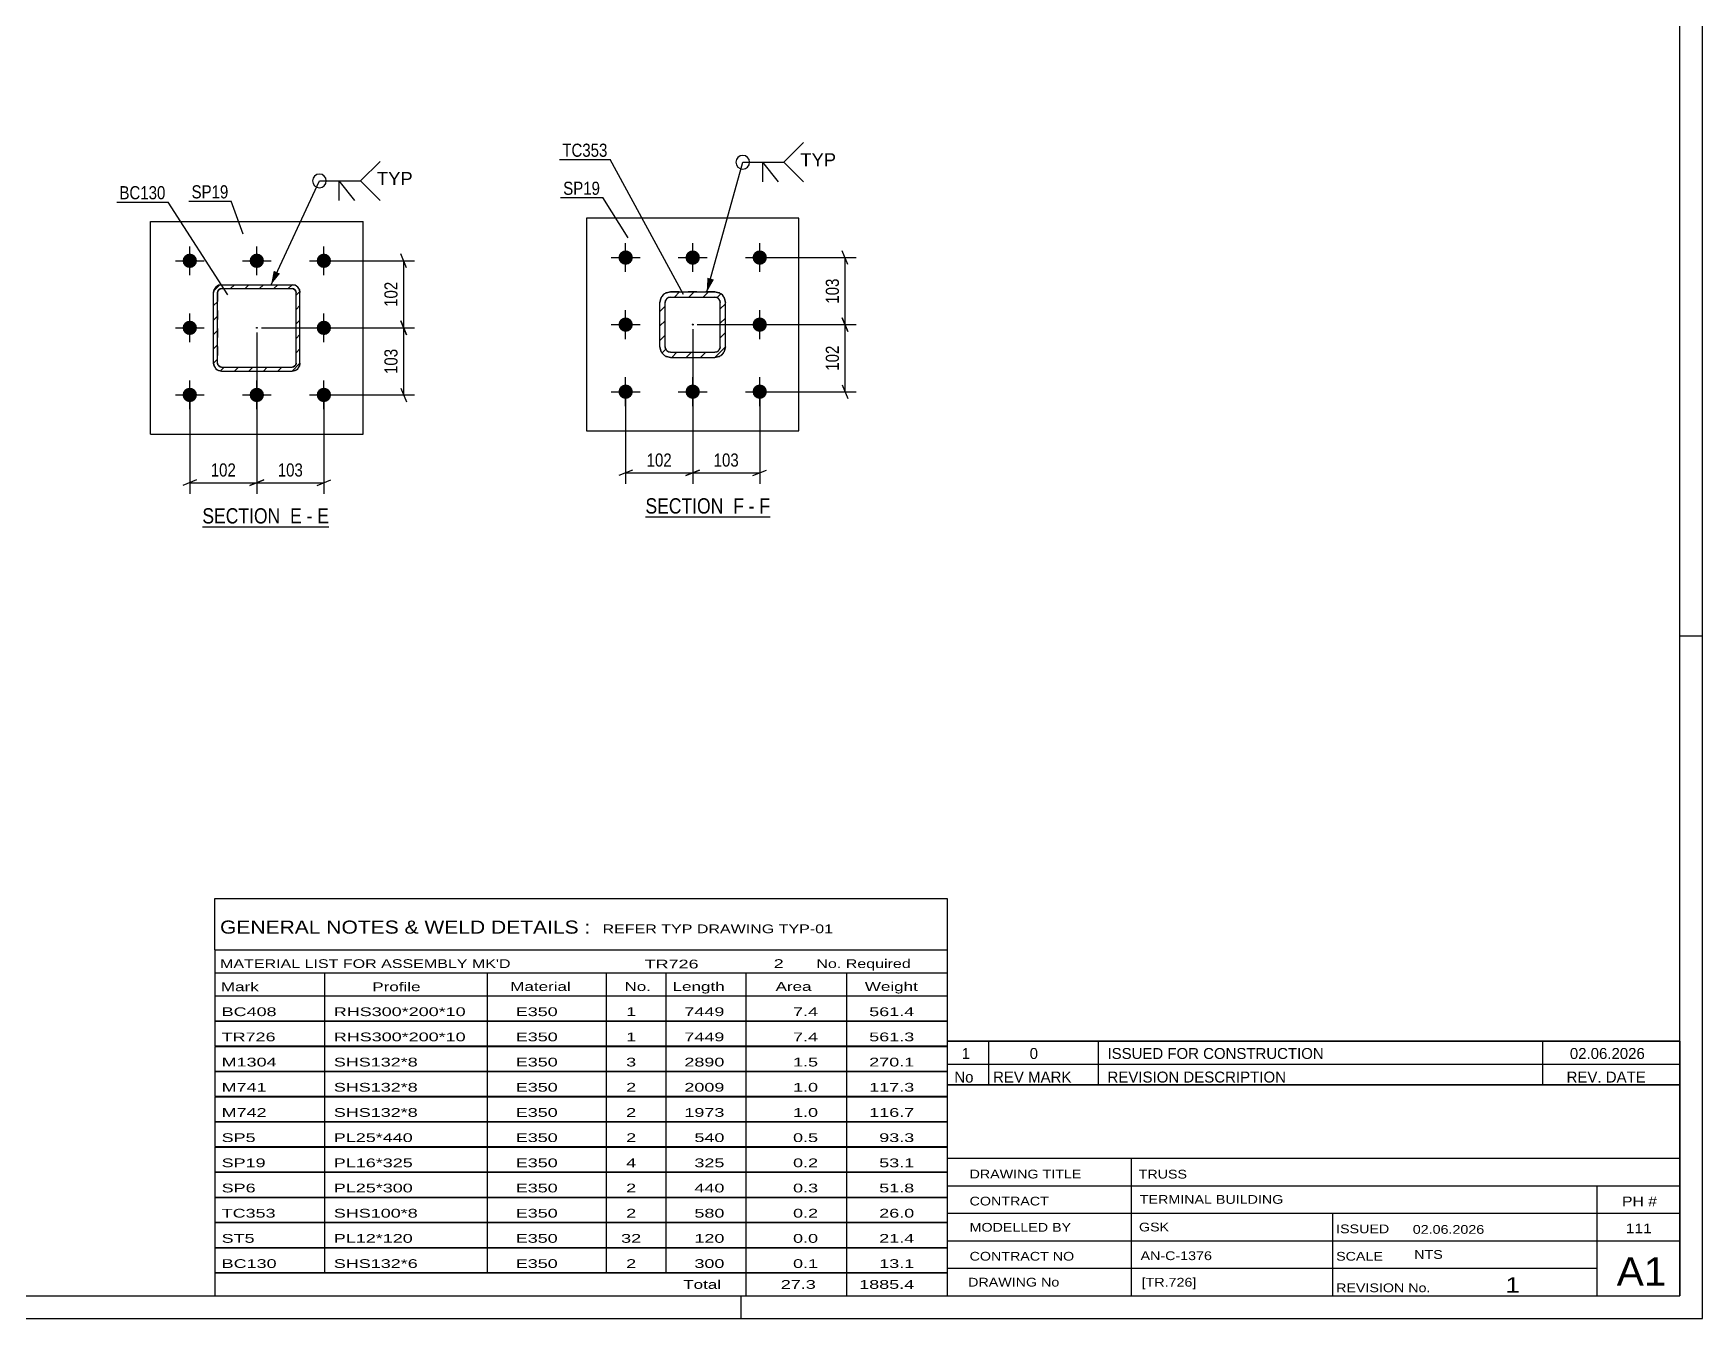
# Model space of a CAD drawing. Header units: millimetres. Extents: x 0 to 841, y 0 to 594.
# Drawn here: x 476.4 to 841, y 0 to 280.7 of the extents above; entities that cross this region are included whole.
import ezdxf

# ---------------------------------------------------------------- set-up
doc = ezdxf.new("R2010")
doc.units = ezdxf.units.MM
doc.linetypes.add('DXK_LINE_DOT2', pattern=[3.9198, 1.9599, -1.9599])
doc.linetypes.add('DXK_LINE_DOT3', pattern=[5.9187, 2.979, -0.9799, 0.9799, -0.9799])
doc.styles.add('Arial', font='ARIAL.TTF', dxfattribs={"height": 0.2})
doc.styles.add('Arial Narrow', font='ARIALN.TTF', dxfattribs={"height": 0.2})

# ---------------------------------------------------------------- blocks, each defined once
blk = doc.blocks.new('Unknown-570387635-1132')
at = {"color": 5, "linetype": 'Continuous'}
for p, q in [((841, 0), (841, 594)), ((836, 5), (836, 589)), ((841, 149), (836, 149)), ((5, 5), (836, 5)), ((631, 0), (631, 5)), ((0, 0), (841, 0))]:
    blk.add_line(p, q, dxfattribs=at)
blk = doc.blocks.new('Unknown-570387635-15 - 4952')
at = {"color": 6, "linetype": 'Continuous'}
blk.add_line((513.29, 172.88), (540.94, 172.88), dxfattribs=at)
at = {"color": 0, "linetype": 'Continuous'}
blk.add_wipeout([(531.4, 173.63), (531.4, 177.13), (513.29, 177.13), (513.29, 173.63)], dxfattribs=at)
at = {"color": 7, "linetype": 'Continuous', "style": 'Arial Narrow'}
blk.add_text('SECTION ', height=3.34, dxfattribs=at).set_placement((513.29, 173.63))
at = {"color": 0, "linetype": 'Continuous'}
blk.add_wipeout([(535.01, 173.63), (535.01, 177.13), (532.45, 177.13), (532.45, 173.63)], dxfattribs=at)
blk.add_wipeout([(537.33, 173.63), (537.33, 177.13), (536.06, 177.13), (536.06, 173.63)], dxfattribs=at)
at = {"color": 7, "linetype": 'Continuous', "style": 'Arial Narrow'}
blk.add_text('E', height=3.34, dxfattribs=at).set_placement((532.45, 173.63))
at = {"color": 0, "linetype": 'Continuous'}
blk.add_wipeout([(540.94, 173.63), (540.94, 177.13), (538.38, 177.13), (538.38, 173.63)], dxfattribs=at)
at = {"color": 7, "linetype": 'Continuous', "style": 'Arial Narrow'}
for s, p in [('-', (536.06, 173.63)), ('E', (538.38, 173.63))]:
    blk.add_text(s, height=3.34, dxfattribs=at).set_placement(p)
blk = doc.blocks.new('Unknown-570387635-16 - 9641')
at = {"color": 6, "linetype": 'Continuous'}
blk.add_line((610.08, 175.05), (637.3, 175.05), dxfattribs=at)
at = {"color": 0, "linetype": 'Continuous'}
blk.add_wipeout([(628.19, 175.8), (628.19, 179.3), (610.08, 179.3), (610.08, 175.8)], dxfattribs=at)
at = {"color": 7, "linetype": 'Continuous', "style": 'Arial Narrow'}
blk.add_text('SECTION ', height=3.34, dxfattribs=at).set_placement((610.08, 175.8))
at = {"color": 0, "linetype": 'Continuous'}
blk.add_wipeout([(631.58, 175.8), (631.58, 179.3), (629.24, 179.3), (629.24, 175.8)], dxfattribs=at)
blk.add_wipeout([(633.91, 175.8), (633.91, 179.3), (632.63, 179.3), (632.63, 175.8)], dxfattribs=at)
at = {"color": 7, "linetype": 'Continuous', "style": 'Arial Narrow'}
blk.add_text('F', height=3.34, dxfattribs=at).set_placement((629.24, 175.8))
at = {"color": 0, "linetype": 'Continuous'}
blk.add_wipeout([(637.3, 175.8), (637.3, 179.3), (634.96, 179.3), (634.96, 175.8)], dxfattribs=at)
at = {"color": 7, "linetype": 'Continuous', "style": 'Arial Narrow'}
for s, p in [('F', (634.96, 175.8)), ('-', (632.63, 175.8))]:
    blk.add_text(s, height=3.34, dxfattribs=at).set_placement(p)
blk = doc.blocks.new('Part-570387635-4962 - 4952')
at = {"linetype": 'Continuous'}
h = blk.add_hatch(dxfattribs=at)
h.set_pattern_fill('', scale=0.7, style=0, pattern_type=0)
h.set_pattern_definition([(45, (532.8964, 206.9186), (-1.57154, 1.57154), [])])
h.paths.add_polyline_path([(517.47, 206.92), (532.9, 206.92), (533.55, 207.05), (534.11, 207.42), (534.48, 207.98), (534.61, 208.63), (534.61, 224.06), (534.48, 224.72), (534.11, 225.27), (533.55, 225.65), (532.9, 225.78), (517.47, 225.78), (516.81, 225.65), (516.26, 225.27), (515.88, 224.72), (515.75, 224.06), (515.75, 208.63), (515.88, 207.98), (516.26, 207.42), (516.81, 207.05)])
h.paths.add_polyline_path([(516.68, 208.3), (516.61, 208.63), (516.61, 224.06), (516.68, 224.39), (516.86, 224.67), (517.14, 224.85), (517.47, 224.92), (532.9, 224.92), (533.22, 224.85), (533.5, 224.67), (533.69, 224.39), (533.75, 224.06), (533.75, 208.63), (533.69, 208.3), (533.5, 208.03), (533.22, 207.84), (532.9, 207.78), (517.47, 207.78), (517.14, 207.84), (516.86, 208.03)])
blk.add_hatch(color=30, dxfattribs=at).paths.add_polyline_path([(525.18, 216.25, -1), (525.18, 216.45, -1)])
at = {"color": 7, "linetype": 'DXK_LINE_DOT2'}
for p, q in [((515.75, 224.06), (515.88, 224.72)), ((515.75, 208.63), (515.75, 224.06)), ((516.68, 224.39), (516.61, 224.06)), ((516.61, 224.06), (516.61, 208.63)), ((516.86, 224.67), (516.68, 224.39)), ((516.81, 225.65), (517.47, 225.78)), ((517.14, 224.85), (516.86, 224.67)), ((517.47, 224.92), (517.14, 224.85)), ((517.47, 225.78), (532.9, 225.78)), ((517.47, 224.92), (532.9, 224.92)), ((532.9, 225.78), (533.55, 225.65)), ((533.22, 224.85), (532.9, 224.92)), ((533.5, 224.67), (533.22, 224.85)), ((533.69, 224.39), (533.5, 224.67)), ((533.75, 224.06), (533.69, 224.39)), ((533.75, 208.63), (533.75, 224.06)), ((534.48, 224.72), (534.61, 224.06)), ((534.61, 208.63), (534.61, 224.06)), ((515.88, 207.98), (515.75, 208.63)), ((516.61, 208.63), (516.68, 208.3)), ((516.68, 208.3), (516.86, 208.03)), ((516.86, 208.03), (517.14, 207.84)), ((517.14, 207.84), (517.47, 207.78)), ((532.9, 207.78), (533.22, 207.84)), ((533.22, 207.84), (533.5, 208.03)), ((533.5, 208.03), (533.69, 208.3)), ((533.69, 208.3), (533.75, 208.63)), ((534.61, 208.63), (534.48, 207.98)), ((517.47, 206.92), (516.81, 207.05)), ((517.47, 207.78), (532.9, 207.78)), ((517.47, 206.92), (532.9, 206.92)), ((533.55, 207.05), (532.9, 206.92))]:
    blk.add_line(p, q, dxfattribs=at)
at = {"color": 2, "linetype": 'Continuous'}
for p, q in [((515.88, 224.72), (515.75, 224.06)), ((515.75, 208.63), (515.75, 224.06)), ((516.61, 224.06), (516.68, 224.39)), ((516.61, 208.63), (516.61, 224.06)), ((516.68, 224.39), (516.86, 224.67)), ((517.47, 225.78), (516.81, 225.65)), ((516.86, 224.67), (517.14, 224.85)), ((517.14, 224.85), (517.47, 224.92)), ((517.47, 225.78), (532.9, 225.78)), ((517.47, 224.92), (532.9, 224.92)), ((533.55, 225.65), (532.9, 225.78)), ((532.9, 224.92), (533.22, 224.85)), ((533.22, 224.85), (533.5, 224.67)), ((533.5, 224.67), (533.69, 224.39)), ((533.69, 224.39), (533.75, 224.06)), ((533.75, 208.63), (533.75, 224.06)), ((534.61, 224.06), (534.48, 224.72)), ((534.61, 208.63), (534.61, 224.06)), ((515.75, 208.63), (515.88, 207.98)), ((516.68, 208.3), (516.61, 208.63)), ((516.86, 208.03), (516.68, 208.3)), ((517.14, 207.84), (516.86, 208.03)), ((517.47, 207.78), (517.14, 207.84)), ((533.22, 207.84), (532.9, 207.78)), ((533.5, 208.03), (533.22, 207.84)), ((533.69, 208.3), (533.5, 208.03)), ((533.75, 208.63), (533.69, 208.3)), ((534.48, 207.98), (534.61, 208.63)), ((516.81, 207.05), (517.47, 206.92)), ((517.47, 207.78), (532.9, 207.78)), ((517.47, 206.92), (532.9, 206.92)), ((532.9, 206.92), (533.55, 207.05))]:
    blk.add_line(p, q, dxfattribs=at)
at = {"color": 30, "linetype": 'DXK_LINE_DOT3'}
blk.add_line((525.18, 216.35), (525.18, 216.35), dxfattribs=at)
at = {"color": 30, "linetype": 'Continuous'}
blk.add_circle((525.18, 216.35), 0.1, dxfattribs=at)
at = {"color": 7, "linetype": 'DXK_LINE_DOT2'}
for centre, start, end in [((517.47, 224.06), 112.4999, 157.4999), ((532.9, 224.06), 22.4999, 67.4999), ((517.47, 208.63), 202.4999, 247.4999), ((532.9, 208.63), 292.4999, 337.4999)]:
    blk.add_arc(centre, 1.71, start, end, dxfattribs=at)
at = {"color": 2, "linetype": 'Continuous'}
for centre, start, end in [((517.47, 224.06), 112.4999, 157.4999), ((532.9, 224.06), 22.4999, 67.4999), ((517.47, 208.63), 202.4999, 247.4999), ((532.9, 208.63), 292.4999, 337.4999)]:
    blk.add_arc(centre, 1.71, start, end, dxfattribs=at)
blk = doc.blocks.new('Part-570387635-4995 - 4952')
at = {"color": 2, "linetype": 'Continuous'}
for p, q in [((501.97, 193.13), (501.97, 239.56)), ((501.97, 239.56), (548.4, 239.56)), ((548.4, 193.13), (548.4, 239.56)), ((501.97, 193.13), (548.4, 193.13))]:
    blk.add_line(p, q, dxfattribs=at)
blk = doc.blocks.new('Bolt-570387635-5016 - 4952')
at = {"linetype": 'Continuous'}
for points in [[(510.54, 232.56, -1), (510.54, 229.42, -1)], [(525.18, 232.56, -1), (525.18, 229.42, -1)], [(539.83, 232.56, -1), (539.83, 229.42, -1)], [(510.54, 217.92, -1), (510.54, 214.78, -1)], [(539.83, 217.92, -1), (539.83, 214.78, -1)], [(510.54, 203.28, -1), (510.54, 200.13, -1)], [(525.18, 203.28, -1), (525.18, 200.13, -1)], [(539.83, 203.28, -1), (539.83, 200.13, -1)]]:
    blk.add_hatch(color=1, dxfattribs=at).paths.add_polyline_path(points)
at = {"color": 1, "linetype": 'Continuous'}
for p, q in [((510.54, 227.85), (510.54, 234.13)), ((525.18, 227.85), (525.18, 234.13)), ((539.83, 227.85), (539.83, 234.13)), ((507.4, 230.99), (513.68, 230.99)), ((522.04, 230.99), (528.33, 230.99)), ((536.68, 230.99), (542.97, 230.99)), ((510.54, 213.2), (510.54, 219.49)), ((539.83, 213.2), (539.83, 219.49)), ((507.4, 216.35), (513.68, 216.35)), ((536.68, 216.35), (542.97, 216.35)), ((510.54, 198.56), (510.54, 204.85)), ((525.18, 198.56), (525.18, 204.85)), ((539.83, 198.56), (539.83, 204.85)), ((507.4, 201.7), (513.68, 201.7)), ((522.04, 201.7), (528.33, 201.7)), ((536.68, 201.7), (542.97, 201.7))]:
    blk.add_line(p, q, dxfattribs=at)
blk = doc.blocks.new('Part-570387635-9676 - 9641')
at = {"linetype": 'Continuous'}
h = blk.add_hatch(dxfattribs=at)
h.set_pattern_fill('', scale=0.7, style=0, pattern_type=0)
h.set_pattern_definition([(45, (625.2525, 209.9094), (-1.57154, 1.57154), [])])
h.paths.add_polyline_path([(615.54, 209.91), (625.25, 209.91), (626.13, 210.08), (626.87, 210.58), (627.36, 211.32), (627.54, 212.2), (627.54, 221.91), (627.36, 222.78), (626.87, 223.53), (626.13, 224.02), (625.25, 224.2), (615.54, 224.2), (614.66, 224.02), (613.92, 223.53), (613.43, 222.78), (613.25, 221.91), (613.25, 212.2), (613.43, 211.32), (613.92, 210.58), (614.66, 210.08)])
h.paths.add_polyline_path([(614.48, 211.76), (614.4, 212.2), (614.4, 221.91), (614.48, 222.35), (614.73, 222.72), (615.1, 222.97), (615.54, 223.05), (625.25, 223.05), (625.69, 222.97), (626.06, 222.72), (626.31, 222.35), (626.4, 221.91), (626.4, 212.2), (626.31, 211.76), (626.06, 211.39), (625.69, 211.14), (625.25, 211.05), (615.54, 211.05), (615.1, 211.14), (614.73, 211.39)])
blk.add_hatch(color=246, dxfattribs=at).paths.add_polyline_path([(620.4, 216.95, -1), (620.4, 217.15, -1)])
at = {"color": 7, "linetype": 'DXK_LINE_DOT2'}
for p, q in [((613.25, 221.91), (613.43, 222.78)), ((614.66, 224.02), (615.54, 224.2)), ((615.54, 223.05), (615.1, 222.97)), ((625.25, 224.2), (615.54, 224.2)), ((615.54, 223.05), (625.25, 223.05)), ((625.25, 224.2), (626.13, 224.02)), ((625.69, 222.97), (625.25, 223.05)), ((627.36, 222.78), (627.54, 221.91)), ((613.25, 212.2), (613.25, 221.91)), ((614.48, 222.35), (614.4, 221.91)), ((614.4, 212.2), (614.4, 221.91)), ((626.4, 221.91), (626.31, 222.35)), ((626.4, 212.2), (626.4, 221.91)), ((627.54, 212.2), (627.54, 221.91)), ((613.43, 211.32), (613.25, 212.2)), ((614.4, 212.2), (614.48, 211.76)), ((626.31, 211.76), (626.4, 212.2)), ((627.54, 212.2), (627.36, 211.32)), ((615.54, 209.91), (614.66, 210.08)), ((615.1, 211.14), (615.54, 211.05)), ((615.54, 211.05), (625.25, 211.05)), ((615.54, 209.91), (625.25, 209.91)), ((625.25, 211.05), (625.69, 211.14)), ((626.13, 210.08), (625.25, 209.91))]:
    blk.add_line(p, q, dxfattribs=at)
at = {"color": 2, "linetype": 'Continuous'}
for p, q in [((613.43, 222.78), (613.25, 221.91)), ((615.54, 224.2), (614.66, 224.02)), ((615.1, 222.97), (615.54, 223.05)), ((615.54, 224.2), (615.54, 224.2)), ((615.54, 224.2), (625.25, 224.2)), ((615.54, 223.05), (615.54, 223.05)), ((615.54, 223.05), (625.25, 223.05)), ((625.25, 224.2), (625.25, 224.2)), ((626.13, 224.02), (625.25, 224.2)), ((625.25, 223.05), (625.25, 223.05)), ((625.25, 223.05), (625.69, 222.97)), ((627.54, 221.91), (627.36, 222.78)), ((613.25, 221.91), (613.25, 221.91)), ((613.25, 212.2), (613.25, 221.91)), ((614.4, 221.91), (614.48, 222.35)), ((614.4, 221.91), (614.4, 221.91)), ((614.4, 212.2), (614.4, 221.91)), ((626.31, 222.35), (626.4, 221.91)), ((626.4, 221.91), (626.4, 221.91)), ((626.4, 212.2), (626.4, 221.91)), ((627.54, 221.91), (627.54, 221.91)), ((627.54, 212.2), (627.54, 221.91)), ((613.25, 212.2), (613.25, 212.2)), ((613.25, 212.2), (613.43, 211.32)), ((614.4, 212.2), (614.4, 212.2)), ((614.48, 211.76), (614.4, 212.2)), ((626.4, 212.2), (626.31, 211.76)), ((626.4, 212.2), (626.4, 212.2)), ((627.36, 211.32), (627.54, 212.2)), ((627.54, 212.2), (627.54, 212.2)), ((614.66, 210.08), (615.54, 209.91)), ((615.54, 211.05), (615.1, 211.14)), ((615.54, 211.05), (615.54, 211.05)), ((615.54, 211.05), (625.25, 211.05)), ((615.54, 209.91), (615.54, 209.91)), ((615.54, 209.91), (625.25, 209.91)), ((625.69, 211.14), (625.25, 211.05)), ((625.25, 211.05), (625.25, 211.05)), ((625.25, 209.91), (626.13, 210.08)), ((625.25, 209.91), (625.25, 209.91))]:
    blk.add_line(p, q, dxfattribs=at)
at = {"color": 7, "linetype": 'DXK_LINE_DOT3'}
blk.add_line((620.4, 217.05), (620.4, 217.05), dxfattribs=at)
at = {"color": 246, "linetype": 'DXK_LINE_DOT2'}
blk.add_line((620.4, 217.05), (620.4, 217.05), dxfattribs=at)
at = {"color": 246, "linetype": 'Continuous'}
blk.add_circle((620.4, 217.05), 0.1, dxfattribs=at)
at = {"color": 7, "linetype": 'DXK_LINE_DOT2'}
for centre, radius, start, end in [((615.54, 221.91), 2.29, 112.4999, 157.4999), ((615.54, 221.91), 1.14, 112.4999, 157.4999), ((625.25, 221.91), 1.14, 22.4999, 67.4999), ((625.25, 221.91), 2.29, 22.4999, 67.4999), ((615.54, 212.2), 1.14, 202.4999, 247.4999), ((625.25, 212.2), 1.14, 292.4999, 337.4999), ((615.54, 212.2), 2.29, 202.4999, 247.4999), ((625.25, 212.2), 2.29, 292.4999, 337.4999)]:
    blk.add_arc(centre, radius, start, end, dxfattribs=at)
at = {"color": 2, "linetype": 'Continuous'}
for centre, radius, start, end in [((615.54, 221.91), 2.29, 112.4999, 157.4999), ((615.54, 221.91), 1.14, 112.4999, 157.4999), ((625.25, 221.91), 1.14, 22.4999, 67.4999), ((625.25, 221.91), 2.29, 22.4999, 67.4999), ((615.54, 212.2), 1.14, 202.4999, 247.4999), ((625.25, 212.2), 1.14, 292.4999, 337.4999), ((615.54, 212.2), 2.29, 202.4999, 247.4999), ((625.25, 212.2), 2.29, 292.4999, 337.4999)]:
    blk.add_arc(centre, radius, start, end, dxfattribs=at)
blk = doc.blocks.new('Part-570387635-9682 - 9641')
at = {"color": 2, "linetype": 'Continuous'}
for p, q in [((597.18, 240.27), (597.18, 193.84)), ((643.61, 240.27), (597.18, 240.27)), ((643.61, 193.84), (643.61, 240.27)), ((597.18, 193.84), (643.61, 193.84))]:
    blk.add_line(p, q, dxfattribs=at)
blk = doc.blocks.new('Bolt-570387635-9726 - 9641')
at = {"linetype": 'Continuous'}
for points in [[(605.75, 233.27, -1), (605.75, 230.12, -1)], [(620.4, 233.27, -1), (620.4, 230.12, -1)], [(635.04, 233.27, -1), (635.04, 230.12, -1)], [(605.75, 218.62, -1), (605.75, 215.48, -1)], [(635.04, 218.62, -1), (635.04, 215.48, -1)], [(605.75, 203.98, -1), (605.75, 200.84, -1)], [(620.4, 203.98, -1), (620.4, 200.84, -1)], [(635.04, 203.98, -1), (635.04, 200.84, -1)]]:
    blk.add_hatch(color=1, dxfattribs=at).paths.add_polyline_path(points)
at = {"color": 1, "linetype": 'Continuous'}
for p, q in [((605.75, 228.55), (605.75, 234.84)), ((620.4, 228.55), (620.4, 234.84)), ((635.04, 228.55), (635.04, 234.84)), ((602.61, 231.7), (608.9, 231.7)), ((617.25, 231.7), (623.54, 231.7)), ((631.9, 231.7), (638.18, 231.7)), ((605.75, 213.91), (605.75, 220.2)), ((635.04, 213.91), (635.04, 220.2)), ((602.61, 217.05), (608.9, 217.05)), ((631.9, 217.05), (638.18, 217.05)), ((605.75, 199.27), (605.75, 205.55)), ((620.4, 199.27), (620.4, 205.55)), ((635.04, 199.27), (635.04, 205.55)), ((602.61, 202.41), (608.9, 202.41)), ((617.25, 202.41), (623.54, 202.41)), ((631.9, 202.41), (638.18, 202.41))]:
    blk.add_line(p, q, dxfattribs=at)
blk = doc.blocks.new('StraightDimension-570387635-9310 - 4952')
at = {"color": 7, "linetype": 'Continuous'}
for p, q in [((525.18, 215.35), (525.18, 180.13)), ((539.83, 200.7), (539.83, 180.13)), ((526.68, 183.13), (523.68, 181.93)), ((525.18, 182.53), (539.83, 182.53)), ((538.33, 181.93), (541.33, 183.13))]:
    blk.add_line(p, q, dxfattribs=at)
at = {"color": 0}
blk.add_wipeout([(535.85, 183.28), (535.85, 187.48), (529.16, 187.48), (529.16, 183.28)], dxfattribs=at)
at = {"color": 3, "style": 'Arial Narrow'}
blk.add_text('103', height=2.863, dxfattribs=at).set_placement((529.76, 183.88))
blk = doc.blocks.new('StraightDimension-570387635-9311 - 4952')
at = {"color": 7, "linetype": 'Continuous'}
for p, q in [((525.18, 215.35), (525.18, 180.13)), ((510.54, 200.7), (510.54, 180.13)), ((512.04, 183.13), (509.04, 181.93)), ((510.54, 182.53), (525.18, 182.53)), ((523.68, 181.93), (526.68, 183.13))]:
    blk.add_line(p, q, dxfattribs=at)
at = {"color": 0}
blk.add_wipeout([(521.2, 183.28), (521.2, 187.48), (514.52, 187.48), (514.52, 183.28)], dxfattribs=at)
at = {"color": 3, "style": 'Arial Narrow'}
blk.add_text('102', height=2.863, dxfattribs=at).set_placement((515.12, 183.88))
blk = doc.blocks.new('StraightDimension-570387635-9350 - 4952')
at = {"color": 7, "linetype": 'Continuous'}
for p, q in [((540.83, 230.99), (559.66, 230.99)), ((557.86, 229.49), (556.66, 232.49)), ((557.26, 216.35), (557.26, 230.99)), ((526.18, 216.35), (559.66, 216.35)), ((556.66, 217.85), (557.86, 214.85))]:
    blk.add_line(p, q, dxfattribs=at)
at = {"color": 0}
blk.add_wipeout([(556.51, 227.01), (552.31, 227.01), (552.31, 220.33), (556.51, 220.33)], dxfattribs=at)
at = {"color": 3, "style": 'Arial Narrow'}
blk.add_text('102', height=2.863, rotation=90.0002, dxfattribs=at).set_placement((555.91, 220.93))
blk = doc.blocks.new('StraightDimension-570387635-9351 - 4952')
at = {"color": 7, "linetype": 'Continuous'}
for p, q in [((526.18, 216.35), (559.66, 216.35)), ((557.86, 214.85), (556.66, 217.85)), ((557.26, 201.7), (557.26, 216.35)), ((540.83, 201.7), (559.66, 201.7)), ((556.66, 203.2), (557.86, 200.2))]:
    blk.add_line(p, q, dxfattribs=at)
at = {"color": 0}
blk.add_wipeout([(556.51, 212.37), (552.31, 212.37), (552.31, 205.68), (556.51, 205.68)], dxfattribs=at)
at = {"color": 3, "style": 'Arial Narrow'}
blk.add_text('103', height=2.863, rotation=90.0002, dxfattribs=at).set_placement((555.91, 206.28))
blk = doc.blocks.new('StraightDimension-570387635-9787 - 9641')
at = {"color": 7, "linetype": 'Continuous'}
for p, q in [((620.4, 216.05), (620.4, 182.3)), ((635.04, 201.41), (635.04, 182.3)), ((621.9, 185.3), (618.9, 184.1)), ((620.4, 184.7), (635.04, 184.7)), ((633.54, 184.1), (636.54, 185.3))]:
    blk.add_line(p, q, dxfattribs=at)
at = {"color": 0}
blk.add_wipeout([(631.06, 185.45), (631.06, 189.65), (624.37, 189.65), (624.37, 185.45)], dxfattribs=at)
at = {"color": 3, "style": 'Arial Narrow'}
blk.add_text('103', height=2.863, dxfattribs=at).set_placement((624.97, 186.05))
blk = doc.blocks.new('StraightDimension-570387635-9788 - 9641')
at = {"color": 7, "linetype": 'Continuous'}
for p, q in [((620.4, 216.05), (620.4, 182.3)), ((605.75, 201.41), (605.75, 182.3)), ((607.25, 185.3), (604.25, 184.1)), ((605.75, 184.7), (620.4, 184.7)), ((618.9, 184.1), (621.9, 185.3))]:
    blk.add_line(p, q, dxfattribs=at)
at = {"color": 0}
blk.add_wipeout([(616.42, 185.45), (616.42, 189.65), (609.73, 189.65), (609.73, 185.45)], dxfattribs=at)
at = {"color": 3, "style": 'Arial Narrow'}
blk.add_text('102', height=2.863, dxfattribs=at).set_placement((610.33, 186.05))
blk = doc.blocks.new('StraightDimension-570387635-9855 - 9641')
at = {"color": 7, "linetype": 'Continuous'}
for p, q in [((636.04, 231.7), (656.08, 231.7)), ((654.28, 230.2), (653.08, 233.2)), ((653.68, 217.05), (653.68, 231.7)), ((621.4, 217.05), (656.08, 217.05)), ((653.08, 218.55), (654.28, 215.55))]:
    blk.add_line(p, q, dxfattribs=at)
at = {"color": 0}
blk.add_wipeout([(652.93, 227.72), (648.73, 227.72), (648.73, 221.03), (652.93, 221.03)], dxfattribs=at)
at = {"color": 3, "style": 'Arial Narrow'}
blk.add_text('103', height=2.863, rotation=90.0002, dxfattribs=at).set_placement((652.33, 221.63))
blk = doc.blocks.new('StraightDimension-570387635-9856 - 9641')
at = {"color": 7, "linetype": 'Continuous'}
for p, q in [((621.4, 217.05), (656.08, 217.05)), ((654.28, 215.55), (653.08, 218.55)), ((653.68, 202.41), (653.68, 217.05)), ((636.04, 202.41), (656.08, 202.41)), ((653.08, 203.91), (654.28, 200.91))]:
    blk.add_line(p, q, dxfattribs=at)
at = {"color": 0}
blk.add_wipeout([(652.93, 213.07), (648.73, 213.07), (648.73, 206.39), (652.93, 206.39)], dxfattribs=at)
at = {"color": 3, "style": 'Arial Narrow'}
blk.add_text('102', height=2.863, rotation=90.0002, dxfattribs=at).set_placement((652.33, 206.99))
blk = doc.blocks.new('Unknown-570387635-10475')
at = {"color": 7, "linetype": 'Continuous'}
for p, q in [((676, 51.05), (676, 5)), ((676, 51.05), (836, 51.05)), ((836, 51), (836, 5)), ((676, 35), (836, 35)), ((716.14, 35), (716.14, 5)), ((676, 29), (836, 29)), ((818, 5.05), (818, 29.05)), ((676, 23), (836, 23)), ((760.14, 23), (760.14, 5)), ((676, 17), (836, 17)), ((676, 11), (818, 11)), ((676, 5), (836, 5))]:
    blk.add_line(p, q, dxfattribs=at)
at = {"color": 7, "style": 'Arial Narrow'}
for s, height, width, p in [('DRAWING TITLE', 1.9089, 1.425378, (680.88, 30.61)), ('TRUSS', 1.909, 1.425378, (717.81, 30.59)), ('CONTRACT', 1.909, 1.425378, (680.88, 24.71)), ('TERMINAL BUILDING', 1.9089, 1.425378, (718.06, 25.07)), ('MODELLED BY', 1.9089, 1.425378, (680.88, 18.98)), ('GSK', 1.909, 1.425378, (717.88, 19.04)), ('ISSUED', 1.909, 1.425378, (760.94, 18.64)), ('02.06.2026', 1.909, 1.425378, (777.69, 18.52)), ('CONTRACT NO', 1.9089, 1.425378, (680.88, 12.66)), ('AN-C-1376', 1.909, 1.425378, (718.23, 12.78)), ('SCALE', 1.909, 1.425378, (760.94, 12.65)), ('A1', 6.204, 1.25, (822.24, 7.2)), ('DRAWING No', 1.909, 1.425378, (680.56, 7)), ('[TR.726]', 1.909, 1.425378, (718.46, 6.99)), ('REVISION No.', 1.9089, 1.425378, (760.94, 5.77)), ('1', 3.34, 1.5, (797.91, 5.68))]:
    blk.add_text(s, height=height, dxfattribs=dict(at, width=width)).set_placement(p)
at = {"color": 7, "linetype": 'Continuous', "style": 'Arial Narrow'}
for s, height, width, p in [('PH #', 2.1, 1.42538, (823.4, 24.55)), ('111', 2.1, 1.42538, (824.19, 18.65)), ('NTS', 1.909, 1.425378, (778, 13.05))]:
    blk.add_text(s, height=height, dxfattribs=dict(at, width=width)).set_placement(p)
blk = doc.blocks.new('Unknown-570387635-10476')
at = {"color": 7, "linetype": 'Continuous'}
for p, q in [((516, 91.75), (676, 91.75)), ((516, 80.5), (516, 91.75)), ((676, 91.75), (676, 80.5)), ((516, 80.5), (676, 80.5)), ((516, 80.5), (516, 75.5)), ((676, 80.5), (676, 75.5)), ((516, 75.5), (676, 75.5)), ((516, 75.5), (516, 70.5)), ((540, 75.5), (540, 70.5)), ((575.5, 75.5), (575.5, 70.5)), ((601.5, 75.5), (601.5, 70.5)), ((614.5, 75.5), (614.5, 70.5)), ((632, 75.5), (632, 70.5)), ((654, 75.5), (654, 70.5)), ((676, 75.5), (676, 70.5)), ((516, 70.5), (676, 70.5)), ((516, 70.45), (516, 65.05)), ((516, 70.45), (676, 70.45)), ((540, 70.5), (540, 65)), ((575.5, 70.5), (575.5, 65)), ((601.5, 70.5), (601.5, 65)), ((614.5, 70.5), (614.5, 65)), ((632, 70.5), (632, 65)), ((654, 70.5), (654, 65)), ((676, 70.45), (676, 65.05)), ((516, 65.05), (676, 65.05)), ((516, 64.95), (516, 59.55)), ((516, 64.95), (676, 64.95)), ((540, 65), (540, 59.5)), ((575.5, 65), (575.5, 59.5)), ((601.5, 65), (601.5, 59.5)), ((614.5, 65), (614.5, 59.5)), ((632, 65), (632, 59.5)), ((654, 65), (654, 59.5)), ((676, 64.95), (676, 59.55)), ((516, 59.55), (676, 59.55)), ((516, 59.45), (516, 54.05)), ((516, 59.45), (676, 59.45)), ((540, 59.5), (540, 54)), ((575.5, 59.5), (575.5, 54)), ((601.5, 59.5), (601.5, 54)), ((614.5, 59.5), (614.5, 54)), ((632, 59.5), (632, 54)), ((654, 59.5), (654, 54)), ((676, 59.45), (676, 54.05)), ((516, 54.05), (676, 54.05)), ((516, 53.95), (516, 48.55)), ((516, 53.95), (676, 53.95)), ((540, 54), (540, 48.5)), ((575.5, 54), (575.5, 48.5)), ((601.5, 54), (601.5, 48.5)), ((614.5, 54), (614.5, 48.5)), ((632, 54), (632, 48.5)), ((654, 54), (654, 48.5)), ((676, 53.95), (676, 48.55)), ((516, 48.55), (676, 48.55)), ((516, 48.45), (516, 43.05)), ((516, 48.45), (676, 48.45)), ((540, 48.5), (540, 43)), ((575.5, 48.5), (575.5, 43)), ((601.5, 48.5), (601.5, 43)), ((614.5, 48.5), (614.5, 43)), ((632, 48.5), (632, 43)), ((654, 48.5), (654, 43)), ((676, 48.45), (676, 43.05)), ((516, 43.05), (676, 43.05)), ((516, 42.95), (516, 37.55)), ((516, 42.95), (676, 42.95)), ((540, 43), (540, 37.5)), ((575.5, 43), (575.5, 37.5)), ((601.5, 43), (601.5, 37.5)), ((614.5, 43), (614.5, 37.5)), ((632, 43), (632, 37.5)), ((654, 43), (654, 37.5)), ((676, 42.95), (676, 37.55)), ((516, 37.55), (676, 37.55)), ((516, 37.45), (516, 32.05)), ((516, 37.45), (676, 37.45)), ((540, 37.5), (540, 32)), ((575.5, 37.5), (575.5, 32)), ((601.5, 37.5), (601.5, 32)), ((614.5, 37.5), (614.5, 32)), ((632, 37.5), (632, 32)), ((654, 37.5), (654, 32)), ((676, 37.45), (676, 32.05)), ((516, 32.05), (676, 32.05)), ((516, 31.95), (516, 26.55)), ((516, 31.95), (676, 31.95)), ((540, 32), (540, 26.5)), ((575.5, 32), (575.5, 26.5)), ((601.5, 32), (601.5, 26.5)), ((614.5, 32), (614.5, 26.5)), ((632, 32), (632, 26.5)), ((654, 32), (654, 26.5)), ((676, 31.95), (676, 26.55)), ((516, 26.55), (676, 26.55)), ((516, 26.45), (516, 21.05)), ((516, 26.45), (676, 26.45)), ((540, 26.5), (540, 21)), ((575.5, 26.5), (575.5, 21)), ((601.5, 26.5), (601.5, 21)), ((614.5, 26.5), (614.5, 21)), ((632, 26.5), (632, 21)), ((654, 26.5), (654, 21)), ((676, 26.45), (676, 21.05)), ((516, 21.05), (676, 21.05)), ((516, 20.95), (516, 15.55)), ((516, 20.95), (676, 20.95)), ((540, 21), (540, 15.5)), ((575.5, 21), (575.5, 15.5)), ((601.5, 21), (601.5, 15.5)), ((614.5, 21), (614.5, 15.5)), ((632, 21), (632, 15.5)), ((654, 21), (654, 15.5)), ((676, 20.95), (676, 15.55)), ((516, 15.55), (676, 15.55)), ((516, 15.45), (516, 10.05)), ((516, 15.45), (676, 15.45)), ((540, 15.5), (540, 10)), ((575.5, 15.5), (575.5, 10)), ((601.5, 15.5), (601.5, 10)), ((614.5, 15.5), (614.5, 10)), ((632, 15.5), (632, 10)), ((654, 15.5), (654, 10)), ((676, 15.45), (676, 10.05)), ((516, 10.05), (676, 10.05)), ((516, 10), (676, 10)), ((516, 10), (516, 5)), ((632, 10), (632, 5)), ((654, 10), (654, 5)), ((676, 10), (676, 5)), ((516, 5), (676, 5))]:
    blk.add_line(p, q, dxfattribs=at)
at = {"color": 7, "style": 'Arial Narrow'}
for s, height, width, p in [('GENERAL NOTES & WELD DETAILS :', 2.8633, 1.4, (517.15, 84.06)), ('REFER TYP DRAWING TYP-01', 1.9089, 1.6, (600.7, 84.16)), ("MATERIAL LIST FOR ASSEMBLY MK'D", 1.9089, 1.6, (517.15, 76.56)), ('TR726', 1.909, 1.794707, (609.9, 76.47)), ('2', 1.91, 1.794707, (638.08, 76.56)), ('No. Required', 1.9089, 1.6, (647.41, 76.56)), ('Mark', 1.909, 1.7, (517.34, 71.5)), ('Profile', 1.909, 1.7, (550.41, 71.5)), ('Material', 1.909, 1.7, (580.54, 71.56)), ('No.', 1.909, 1.7, (605.5, 71.56)), ('Length', 1.909, 1.7, (616, 71.56)), ('Area', 1.909, 1.7, (638.5, 71.56)), ('Weight', 1.909, 1.7, (658, 71.56))]:
    blk.add_text(s, height=height, dxfattribs=dict(at, width=width)).set_placement(p)
at = {"color": 7, "linetype": 'Continuous', "style": 'Arial Narrow'}
for s, height, width, p in [('BC408', 1.909, 1.794707, (517.5, 66.06)), ('RHS300*200*10', 1.9089, 1.794707, (542, 66.06)), ('E350', 1.909, 1.794707, (581.74, 66.06)), ('1', 1.91, 1.794707, (605.86, 66.06)), ('7449', 1.909, 1.794707, (618.58, 66.06)), ('7.4', 1.909, 1.794707, (642.32, 66.06)), ('561.4', 1.909, 1.794707, (658.96, 66.06)), ('TR726', 1.909, 1.794707, (517.5, 60.56)), ('RHS300*200*10', 1.9089, 1.794707, (542, 60.56)), ('E350', 1.909, 1.794707, (581.74, 60.56)), ('1', 1.91, 1.794707, (605.86, 60.56)), ('7449', 1.909, 1.794707, (618.58, 60.56)), ('7.4', 1.909, 1.794707, (642.32, 60.56)), ('561.3', 1.909, 1.794707, (658.96, 60.56)), ('M1304', 1.909, 1.794707, (517.5, 55.06)), ('SHS132*8', 1.909, 1.794707, (542, 55.06)), ('E350', 1.909, 1.794707, (581.74, 55.06)), ('3', 1.91, 1.794707, (605.86, 55.06)), ('2890', 1.909, 1.794707, (618.58, 55.06)), ('1.5', 1.909, 1.794707, (642.32, 55.06)), ('270.1', 1.909, 1.794707, (658.96, 55.06)), ('M741', 1.909, 1.794707, (517.5, 49.56)), ('SHS132*8', 1.909, 1.794707, (542, 49.56)), ('E350', 1.909, 1.794707, (581.74, 49.56)), ('2', 1.91, 1.794707, (605.86, 49.56)), ('2009', 1.909, 1.794707, (618.58, 49.56)), ('1.0', 1.909, 1.794707, (642.32, 49.56)), ('117.3', 1.909, 1.794707, (658.96, 49.56)), ('M742', 1.909, 1.794707, (517.5, 44.06)), ('SHS132*8', 1.909, 1.794707, (542, 44.06)), ('E350', 1.909, 1.794707, (581.74, 44.06)), ('2', 1.91, 1.794707, (605.86, 44.06)), ('1973', 1.909, 1.794707, (618.58, 44.06)), ('1.0', 1.909, 1.794707, (642.32, 44.06)), ('116.7', 1.909, 1.794707, (658.96, 44.06)), ('SP5', 1.909, 1.794707, (517.5, 38.56)), ('PL25*440', 1.909, 1.794707, (542, 38.56)), ('E350', 1.909, 1.794707, (581.74, 38.56)), ('2', 1.91, 1.794707, (605.86, 38.56)), ('540', 1.909, 1.794707, (620.77, 38.56)), ('0.5', 1.909, 1.794707, (642.32, 38.56)), ('93.3', 1.909, 1.794707, (661.14, 38.56)), ('SP19', 1.909, 1.794707, (517.5, 33.06)), ('PL16*325', 1.909, 1.794707, (542, 33.06)), ('E350', 1.909, 1.794707, (581.74, 33.06)), ('4', 1.91, 1.794707, (605.86, 33.06)), ('325', 1.909, 1.794707, (620.77, 33.06)), ('0.2', 1.909, 1.794707, (642.32, 33.06)), ('53.1', 1.909, 1.794707, (661.14, 33.06)), ('SP6', 1.909, 1.794707, (517.5, 27.56)), ('PL25*300', 1.909, 1.794707, (542, 27.56)), ('E350', 1.909, 1.794707, (581.74, 27.56)), ('2', 1.91, 1.794707, (605.86, 27.56)), ('440', 1.909, 1.794707, (620.77, 27.56)), ('0.3', 1.909, 1.794707, (642.32, 27.56)), ('51.8', 1.909, 1.794707, (661.14, 27.56)), ('TC353', 1.909, 1.794707, (517.5, 22.06)), ('SHS100*8', 1.909, 1.794707, (542, 22.06)), ('E350', 1.909, 1.794707, (581.74, 22.06)), ('2', 1.91, 1.794707, (605.86, 22.06)), ('580', 1.909, 1.794707, (620.77, 22.06)), ('0.2', 1.909, 1.794707, (642.32, 22.06)), ('26.0', 1.909, 1.794707, (661.14, 22.06)), ('ST5', 1.909, 1.794707, (517.5, 16.56)), ('PL12*120', 1.909, 1.794707, (542, 16.56)), ('E350', 1.909, 1.794707, (581.74, 16.56)), ('32', 1.909, 1.794707, (604.76, 16.56)), ('120', 1.909, 1.794707, (620.77, 16.56)), ('0.0', 1.909, 1.794707, (642.32, 16.56)), ('21.4', 1.909, 1.794707, (661.14, 16.56)), ('BC130', 1.909, 1.794707, (517.5, 11.06)), ('SHS132*6', 1.909, 1.794707, (542, 11.06)), ('E350', 1.909, 1.794707, (581.74, 11.06)), ('2', 1.91, 1.794707, (605.86, 11.06)), ('300', 1.909, 1.794707, (620.77, 11.06)), ('0.1', 1.909, 1.794707, (642.32, 11.06)), ('13.1', 1.909, 1.794707, (661.14, 11.06)), ('Total', 1.909, 1.7, (618.33, 6.5)), ('27.3', 1.909, 1.794707, (639.64, 6.5)), ('1885.4', 1.909, 1.794707, (656.77, 6.5))]:
    blk.add_text(s, height=height, dxfattribs=dict(at, width=width)).set_placement(p)
blk = doc.blocks.new('Unknown-570387635-10478')
at = {"color": 7, "linetype": 'Continuous'}
for p, q in [((676, 60.55), (836, 60.55)), ((836, 60.55), (676, 60.55)), ((676, 60.55), (676, 55.55)), ((685, 60.55), (685, 55.55)), ((709, 60.55), (709, 55.55)), ((806, 60.55), (806, 55.55)), ((836, 60.55), (836, 55.55)), ((676, 55.55), (836, 55.55)), ((676, 55.55), (676, 51.05)), ((676, 55.55), (836, 55.55)), ((685, 55.55), (685, 51.05)), ((709, 55.55), (709, 51.05)), ((806, 55.55), (806, 51.05)), ((836, 55.55), (836, 51.05)), ((836, 51.05), (676, 51.05))]:
    blk.add_line(p, q, dxfattribs=at)
at = {"color": 7, "linetype": 'Continuous', "style": 'Arial Narrow'}
for s, height, width, p in [('1', 2.39, 1.196471, (679.16, 56.7)), ('0', 2.39, 1.196471, (694, 56.7)), ('ISSUED FOR CONSTRUCTION', 2.3861, 1.196471, (711, 56.7)), ('02.06.2026', 2.386, 1.196471, (812, 56.7)), ('No', 2.386, 1.2, (677.54, 51.55)), ('REV MARK', 2.386, 1.2, (686, 51.55)), ('REVISION DESCRIPTION', 2.3861, 1.2, (711, 51.55)), ('REV. DATE', 2.386, 1.2, (811.28, 51.55))]:
    blk.add_text(s, height=height, dxfattribs=dict(at, width=width)).set_placement(p)
blk = doc.blocks.new('WeldMark-570387635-5090 - 4952')
at = {"linetype": 'Continuous'}
blk.add_hatch(color=30, dxfattribs=at).paths.add_polyline_path([(530.24, 228.18), (528.29, 225.78), (528.88, 228.81)])
at = {"color": 30, "linetype": 'Continuous'}
for p, q in [((528.29, 225.78), (538.84, 248.42)), ((538.84, 248.42), (547.84, 248.42))]:
    blk.add_line(p, q, dxfattribs=at)
at = {"color": 3, "linetype": 'Continuous'}
for q in [(546.55, 244.13), (543.12, 244.13)]:
    blk.add_line((543.12, 248.42), q, dxfattribs=at)
for start, end in [(90, 270), (270, 90)]:
    blk.add_arc((538.84, 248.42), 1.5, start, end, dxfattribs=at)
at = {"color": 0, "linetype": 'Continuous'}
blk.add_wipeout([(559.21, 247.52), (559.21, 250.52), (551.44, 250.52), (551.44, 247.52)], dxfattribs=at)
blk.add_wipeout([(559.21, 247.52), (559.21, 250.52), (551.44, 250.52), (551.44, 247.52)], dxfattribs=at)
at = {"color": 3, "linetype": 'Continuous'}
for q in [(552.12, 252.71), (552.12, 244.13)]:
    blk.add_line((547.84, 248.42), q, dxfattribs=at)
at = {"color": 3, "linetype": 'Continuous', "style": 'Arial'}
blk.add_text('TYP', height=2.865, dxfattribs=at).set_placement((551.44, 247.52))
blk = doc.blocks.new('Mark-570387635-4991 - 4952')
at = {"color": 0}
blk.add_wipeout([(518.97, 244.62), (518.97, 247.62), (510.93, 247.62), (510.93, 244.62)], dxfattribs=at)
blk.add_wipeout([(518.97, 244.62), (518.97, 247.62), (510.93, 247.62), (510.93, 244.62)], dxfattribs=at)
at = {"color": 30, "linetype": 'Continuous'}
for p in [(510.33, 244.02), (522.21, 236.79)]:
    blk.add_line(p, (519.57, 244.02), dxfattribs=at)
at = {"color": 3, "style": 'Arial Narrow'}
blk.add_text('SP19', height=2.863, dxfattribs=at).set_placement((510.93, 244.62))
blk = doc.blocks.new('Mark-570387635-9271 - 4952')
at = {"color": 0}
blk.add_wipeout([(505.22, 244.43), (505.22, 247.43), (495.17, 247.43), (495.17, 244.43)], dxfattribs=at)
blk.add_wipeout([(505.22, 244.43), (505.22, 247.43), (495.17, 247.43), (495.17, 244.43)], dxfattribs=at)
at = {"color": 30, "linetype": 'Continuous'}
for p in [(494.57, 243.83), (518.84, 223.54)]:
    blk.add_line(p, (505.82, 243.83), dxfattribs=at)
at = {"color": 3, "style": 'Arial Narrow'}
blk.add_text('BC130', height=2.863, dxfattribs=at).set_placement((495.17, 244.43))
blk = doc.blocks.new('Mark-570387635-9878 - 9641')
at = {"color": 0}
blk.add_wipeout([(600.15, 245.4), (600.15, 248.4), (592.11, 248.4), (592.11, 245.4)], dxfattribs=at)
blk.add_wipeout([(600.15, 245.4), (600.15, 248.4), (592.11, 248.4), (592.11, 245.4)], dxfattribs=at)
at = {"color": 30, "linetype": 'Continuous'}
for p in [(591.51, 244.8), (606.28, 236.01)]:
    blk.add_line(p, (600.75, 244.8), dxfattribs=at)
at = {"color": 3, "style": 'Arial Narrow'}
blk.add_text('SP19', height=2.863, dxfattribs=at).set_placement((592.11, 245.4))
blk = doc.blocks.new('Mark-570387635-9875 - 9641')
at = {"color": 0}
blk.add_wipeout([(601.77, 253.71), (601.77, 256.71), (591.91, 256.71), (591.91, 253.71)], dxfattribs=at)
blk.add_wipeout([(601.77, 253.71), (601.77, 256.71), (591.91, 256.71), (591.91, 253.71)], dxfattribs=at)
at = {"color": 30, "linetype": 'Continuous'}
for p in [(591.31, 253.11), (618.4, 223.63)]:
    blk.add_line(p, (602.37, 253.11), dxfattribs=at)
at = {"color": 3, "style": 'Arial Narrow'}
blk.add_text('TC353', height=2.863, dxfattribs=at).set_placement((591.91, 253.71))
blk = doc.blocks.new('WeldMark-570387635-9922 - 9641')
at = {"linetype": 'Continuous'}
blk.add_hatch(color=30, dxfattribs=at).paths.add_polyline_path([(625.03, 226.89), (623.51, 224.2), (623.58, 227.29)])
at = {"color": 30, "linetype": 'Continuous'}
for p, q in [((623.51, 224.2), (631.32, 252.52)), ((631.32, 252.52), (640.32, 252.52))]:
    blk.add_line(p, q, dxfattribs=at)
at = {"color": 3, "linetype": 'Continuous'}
for q in [(639.03, 248.23), (635.61, 248.23)]:
    blk.add_line((635.61, 252.52), q, dxfattribs=at)
for start, end in [(90, 270), (270, 90)]:
    blk.add_arc((631.32, 252.52), 1.5, start, end, dxfattribs=at)
at = {"color": 0, "linetype": 'Continuous'}
blk.add_wipeout([(651.7, 251.62), (651.7, 254.62), (643.92, 254.62), (643.92, 251.62)], dxfattribs=at)
blk.add_wipeout([(651.7, 251.62), (651.7, 254.62), (643.92, 254.62), (643.92, 251.62)], dxfattribs=at)
at = {"color": 3, "linetype": 'Continuous'}
for q in [(644.61, 256.8), (644.61, 248.23)]:
    blk.add_line((640.32, 252.52), q, dxfattribs=at)
at = {"color": 3, "linetype": 'Continuous', "style": 'Arial'}
blk.add_text('TYP', height=2.865, dxfattribs=at).set_placement((643.92, 251.62))

msp = doc.modelspace()

# ---------------------------------------------------------------- block references
for name in ['Unknown-570387635-1132', 'Part-570387635-4995 - 4952', 'Part-570387635-9682 - 9641', 'Bolt-570387635-5016 - 4952', 'Bolt-570387635-9726 - 9641', 'Part-570387635-4962 - 4952', 'Part-570387635-9676 - 9641', 'Unknown-570387635-10476', 'Unknown-570387635-10478', 'Unknown-570387635-10475']:
    msp.add_blockref(name, (0, 0))

# ---------------------------------------------------------------- next in the draw order: block references
for name in ['Mark-570387635-9878 - 9641', 'Mark-570387635-4991 - 4952', 'StraightDimension-570387635-9310 - 4952', 'StraightDimension-570387635-9787 - 9641', 'Unknown-570387635-16 - 9641', 'Unknown-570387635-15 - 4952']:
    msp.add_blockref(name, (0, 0))

# ---------------------------------------------------------------- next in the draw order: block references
for name in ['Mark-570387635-9875 - 9641', 'Mark-570387635-9271 - 4952', 'StraightDimension-570387635-9311 - 4952', 'StraightDimension-570387635-9788 - 9641']:
    msp.add_blockref(name, (0, 0))

# ---------------------------------------------------------------- next in the draw order: block references
for name in ['StraightDimension-570387635-9350 - 4952', 'StraightDimension-570387635-9855 - 9641']:
    msp.add_blockref(name, (0, 0))

# ---------------------------------------------------------------- next in the draw order: block references
for name in ['WeldMark-570387635-9922 - 9641', 'WeldMark-570387635-5090 - 4952', 'StraightDimension-570387635-9351 - 4952', 'StraightDimension-570387635-9856 - 9641']:
    msp.add_blockref(name, (0, 0))

doc.saveas('drawing.dxf')
